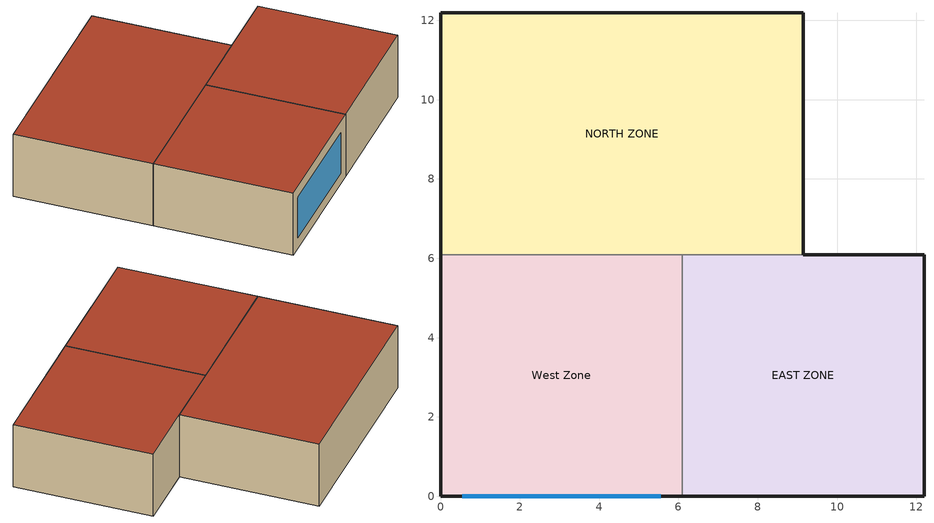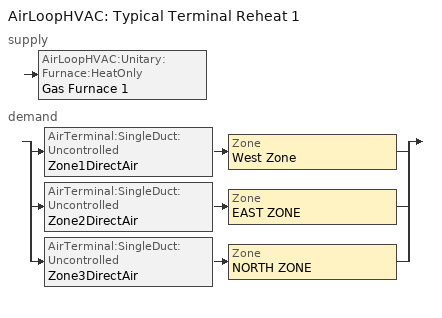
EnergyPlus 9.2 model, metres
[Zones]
West Zone
 floor adiabatic (FLOOR SLAB 8 IN): 0,0 0,6.1 6.1,6.1 6.1,0 z0
 wall outside (EXTWALL80): 0,6.1 0,0 6.1,0 z0:3.05
 wall to NORTH ZONE (PARTITION06): 6.1,6.1 0,6.1 z0:3.05
 wall to EAST ZONE (PARTITION06): 6.1,0 6.1,6.1 z0:3.05
 window (WIN-CON-LIGHT): 0.55,0 5.55,0 z0.5:2.5
 roof outside (ROOF34): 0,6.1 0,0 6.1,0 6.1,6.1 z3.05
EAST ZONE
 floor adiabatic (FLOOR SLAB 8 IN): 6.1,0 6.1,6.1 12.19,6.1 12.19,0 z0
 wall outside (EXTWALL80): 6.1,0 12.19,0 12.19,6.1 9.14,6.1 z0:3.05
 wall to NORTH ZONE (PARTITION06): 9.14,6.1 6.1,6.1 z0:3.05
 roof outside (ROOF34): 6.1,6.1 6.1,0 12.19,0 12.19,6.1 z3.05
NORTH ZONE
 floor adiabatic (FLOOR SLAB 8 IN): 0,6.1 0,12.19 9.14,12.19 9.14,6.1 z0
 wall outside (EXTWALL80): 9.14,6.1 9.14,12.19 0,12.19 0,6.1 z0:3.05
 roof outside (ROOF34): 0,12.19 0,6.1 9.14,6.1 9.14,12.19 z3.05
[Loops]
AirLoopHVAC 'Typical Terminal Reheat 1'
 supply: AirLoopHVAC:Unitary:Furnace:HeatOnly 'Gas Furnace 1'
 demand: split
  | AirTerminal:SingleDuct:Uncontrolled 'Zone1DirectAir' > Zone 'West Zone'
  | AirTerminal:SingleDuct:Uncontrolled 'Zone2DirectAir' > Zone 'EAST ZONE'
  | AirTerminal:SingleDuct:Uncontrolled 'Zone3DirectAir' > Zone 'NORTH ZONE'
[Building]
NONE: North Axis {deg}=0; Terrain=Suburbs; Loads Convergence Tolerance Value=0.04; Temperature Convergence Tolerance Value {deltaC}=0.4; Solar Distribution=FullInteriorAndExterior; Maximum Number of Warmup Days=25; Minimum Number of Warmup Days=6
[Site:Location]
CHICAGO_IL_USA TMY2-94846: Latitude {deg}=42; Longitude {deg}=-87.88; Time Zone {hr}=-6; Elevation {m}=190
[SizingPeriod:DesignDay] Month=1; Day of Month=21; Day Type=WinterDesignDay; Daily Dry-Bulb Temperature Range {deltaC}=0; Humidity Condition Type=Wetbulb; Barometric Pressure {Pa}=99063; Wind Direction {deg}=270; Rain Indicator=No; Snow Indicator=No; Daylight Saving Time Indicator=No; Solar Model Indicator=ASHRAEClearSky; Sky Clearness=0
Name | Maximum Dry-Bulb Temperature {C} | Wetbulb or DewPoint at Maximum Dry-Bulb {C} | Wind Speed {m/s}
CHICAGO_IL_USA Annual Heating 99% Design Conditions DB | -17.3 | -17.3 | 4.9
CHICAGO Ann Htg Wind 99% Condns WS=>MCDB | -4.1 | -4.1 | 11.8
[Site:GroundTemperature:BuildingSurface]
20.03, 20.03, 20.13, 20.3, 20.43, 20.52, 20.62, 20.77, 20.78, 20.55, 20.44, 20.2
[Material] Thermal Absorptance=0.9
Name | Roughness | Thickness {m} | Conductivity {W/m-K} | Density {kg/m3} | Specific Heat {J/kg-K} | Solar Absorptance | Visible Absorptance
A1 - 1 IN STUCCO | Smooth | 0.0253898 | 0.691831 | 1858.142 | 836.8 | 0.92 | 0.92
C4 - 4 IN COMMON BRICK | Rough | 0.101498 | 0.726422 | 1922.216 | 836.8 | 0.76 | 0.76
E1 - 3 / 4 IN PLASTER OR GYP BOARD | Smooth | 0.01905 | 0.726422 | 1601.846 | 836.8 | 0.92 | 0.92
C6 - 8 IN CLAY TILE | Smooth | 0.203302 | 0.570761 | 1121.292 | 836.8 | 0.82 | 0.82
C10 - 8 IN HW CONCRETE | MediumRough | 0.203302 | 1.729577 | 2242.585 | 836.8 | 0.65 | 0.65
E2 - 1 / 2 IN SLAG OR STONE | Rough | 0.0127102 | 1.435549 | 881.0155 | 1673.6 | 0.55 | 0.55
E3 - 3 / 8 IN FELT AND MEMBRANE | Rough | 0.00954024 | 0.190253 | 1121.292 | 1673.6 | 0.75 | 0.75
B5 - 1 IN DENSE INSULATION | VeryRough | 0.0253898 | 0.0432394 | 91.30524 | 836.8 | 0.5 | 0.5
C12 - 2 IN HW CONCRETE | MediumRough | 0.0509016 | 1.729577 | 2242.585 | 836.8 | 0.65 | 0.65
[WindowMaterial:Glazing]
WIN-LAY-GLASS-LIGHT: Optical Data Type=SpectralAverage; Thickness {m}=0.003; Solar Transmittance at Normal Incidence=0.9; Front Side Solar Reflectance at Normal Incidence=0.031; Back Side Solar Reflectance at Normal Incidence=0.031; Visible Transmittance at Normal Incidence=0.9; Front Side Visible Reflectance at Normal Incidence=0.05; Back Side Visible Reflectance at Normal Incidence=0.05; Infrared Transmittance at Normal Incidence=0; Front Side Infrared Hemispherical Emissivity=0.84; Back Side Infrared Hemispherical Emissivity=0.84; Conductivity {W/m-K}=0.9
[Construction]
EXTWALL80: A1 - 1 IN STUCCO, C4 - 4 IN COMMON BRICK, E1 - 3 / 4 IN PLASTER OR GYP BOARD
PARTITION06: E1 - 3 / 4 IN PLASTER OR GYP BOARD, C6 - 8 IN CLAY TILE, E1 - 3 / 4 IN PLASTER OR GYP BOARD
FLOOR SLAB 8 IN: C10 - 8 IN HW CONCRETE
ROOF34: E2 - 1 / 2 IN SLAG OR STONE, E3 - 3 / 8 IN FELT AND MEMBRANE, B5 - 1 IN DENSE INSULATION, C12 - 2 IN HW CONCRETE
WIN-CON-LIGHT: WIN-LAY-GLASS-LIGHT
[Zone] Type=1; Multiplier=1; Ceiling Height {m}=autocalculate; Volume {m3}=autocalculate
West Zone; EAST ZONE; NORTH ZONE
[People] Number of People Schedule=BLDG Sch   1; Number of People Calculation Method=people; Fraction Radiant=0.3; Activity Level Schedule=Activity Sch; Carbon Dioxide Generation Rate {m3/s-W}=3.82E-8; Mean Radiant Temperature Calculation Type=zoneaveraged; Work Efficiency Schedule=Work Eff Sch; Clothing Insulation Calculation Method=ClothingInsulationSchedule; Clothing Insulation Schedule=Clothing Sch; Air Velocity Schedule=Air Velo Sch; Thermal Comfort Model 1 Type=FANGER
Name | Zone or ZoneList | Number of People
West Zone | West Zone | 3
EAST ZONE | EAST ZONE | 3
NORTH ZONE | NORTH ZONE | 4
[Lights] Schedule=BLDG Sch   3; Design Level Calculation Method=LightingLevel; Return Air Fraction=0; Fraction Radiant=0.2; Fraction Visible=0.2; Fraction Replaceable=0
Name | Zone or ZoneList | Lighting Level {W}
EAST ZONE Lights 1 | EAST ZONE | 1464.375
NORTH ZONE Lights 1 | NORTH ZONE | 878.6252
[ElectricEquipment] Schedule=BLDG Sch   2; Design Level Calculation Method=EquipmentLevel; Fraction Latent=0; Fraction Radiant=0.3; Fraction Lost=0
Name | Zone or ZoneList | Design Level {W}
West Zone ElecEq 1 | West Zone | 2928.751
EAST ZONE ElecEq 1 | EAST ZONE | 1464.375
NORTH ZONE ElecEq 1 | NORTH ZONE | 2928.751
[AirLoopHVAC]
Typical Terminal Reheat 1: Design Supply Air Flow Rate {m3/s}=1.3
[AvailabilityManager:Scheduled]
Furnace 1 Avail: Schedule=FanAndCoilAvailSched
[Zone equipment]
West Zone: Zone1DirectAir
EAST ZONE: Zone2DirectAir
NORTH ZONE: Zone3DirectAir
[AirLoopHVAC:Unitary:Furnace:HeatOnly]
Gas Furnace 1: Availability Schedule=FanAndCoilAvailSched; Supply Air Fan Operating Mode Schedule=CyclingFanSchedule; Maximum Supply Air Temperature {C}=80; Heating Supply Air Flow Rate {m3/s}=1.3; Controlling Zone or Thermostat Location=East Zone; Supply Fan=Supply Fan 1; Fan Placement=BlowThrough; Heating Coil=Furnace Coil
[AirTerminal:SingleDuct:Uncontrolled] Availability Schedule=FanAndCoilAvailSched
Name | Maximum Air Flow Rate {m3/s}
Zone1DirectAir; Zone3DirectAir | 0.47
Zone2DirectAir | 0.36
[ZoneControl:Thermostat]
Zone 2 Thermostat: Zone or ZoneList=EAST ZONE; Control Type Schedule=Zone Control Type Sched; Control 1=Heating Setpoint with SB; Control 2=Cooling Setpoint with SB
[ThermostatSetpoint:SingleHeating]
Heating Setpoint with SB: Setpoint Temperature Schedule=Heating Setpoints
[ThermostatSetpoint:SingleCooling]
Cooling Setpoint with SB: Setpoint Temperature Schedule=Cooling Setpoints
[Coil:Heating:Fuel]
Furnace Coil: Availability Schedule=FanAndCoilAvailSched; Fuel Type=NaturalGas; Burner Efficiency=0.8; Nominal Capacity {W}=20000
[Fan:OnOff]
Supply Fan 1: Availability Schedule=FanAndCoilAvailSched; Fan Total Efficiency=0.7; Pressure Rise {Pa}=600; Maximum Flow Rate {m3/s}=1.3; Motor Efficiency=0.9; Motor In Airstream Fraction=1
[Schedule:Compact]
ACTIVITY SCH: Through: 12/31, For: AllDays, Until: 24:00, 131.8
WORK EFF SCH; CYCLINGFANSCHEDULE: Through: 12/31, For: AllDays, Until: 24:00, 0
CLOTHING SCH: Through: 12/31, For: AllDays, Until: 24:00, 1
AIR VELO SCH: Through: 12/31, For: AllDays, Until: 24:00, 0.14
BLDG SCH   1: Through: 12/31, For: Weekdays, Until: 6:00, 0, Until: 7:00, 0.1, Until: 8:00, 0.5, Until: 12:00, 1, Until: 13:00, 0.5, Until: 16:00, 1, Until: 17:00, 0.5, Until: 18:00, 0.1, Until: 24:00, 0, For: Weekends Holiday, Until: 24:00, 0, For: SummerDesignDay, Until: 6:00, 0, Until: 7:00, 0.1, Until: 8:00, 0.5, Until: 12:00, 1, Until: 13:00, 0.5, Until: 16:00, 1, Until: 17:00, 0.5, Until: 18:00, 0.1, Until: 24:00, 0, For: WinterDesignDay CustomDay1 CustomDay2, Until: 24:00, 0
BLDG SCH   2: Through: 12/31, For: Weekdays, Until: 8:00, 0, Until: 18:00, 1, Until: 24:00, 0, For: Weekends Holiday, Until: 24:00, 0, For: SummerDesignDay, Until: 8:00, 0, Until: 18:00, 1, Until: 24:00, 0, For: WinterDesignDay CustomDay1 CustomDay2, Until: 24:00, 0
BLDG SCH   3: Through: 12/31, For: Weekdays, Until: 6:00, 0.05, Until: 7:00, 0.2, Until: 17:00, 1, Until: 18:00, 0.5, Until: 24:00, 0.05, For: Weekends Holiday, Until: 24:00, 0.05, For: SummerDesignDay, Until: 6:00, 0.05, Until: 7:00, 0.2, Until: 17:00, 1, Until: 18:00, 0.5, Until: 24:00, 0.05, For: WinterDesignDay CustomDay1 CustomDay2, Until: 24:00, 0.05
FANANDCOILAVAILSCHED: Through: 3/31, For: AllDays, Until: 24:00, 1, Through: 9/30, For: Weekdays, Until: 7:00, 0, Until: 17:00, 1, Until: 24:00, 0, For: Weekends Holiday, Until: 24:00, 0, For: SummerDesignDay WinterDesignDay, Until: 7:00, 0, Until: 17:00, 1, Until: 24:00, 0, For: CustomDay1 CustomDay2, Until: 24:00, 0, Through: 12/31, For: AllDays, Until: 24:00, 1
HEATING SETPOINTS: Through: 12/31, For: AllDays, Until: 7:00, 15, Until: 17:00, 20, Until: 24:00, 15
COOLING SETPOINTS: Through: 12/31, For: AllDays, Until: 7:00, 30, Until: 17:00, 24, Until: 24:00, 30
ZONE CONTROL TYPE SCHED: Through: 3/31, For: AllDays, Until: 24:00, 1, Through: 9/30, For: AllDays, Until: 24:00, 2, Through: 12/31, For: AllDays, Until: 24:00, 1
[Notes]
Furnace.idf
Basic file description:  1 story building divided into 3 interior conditioned zones. Roof with no plenum.
No ground contact with floor.
Highlights:              Example of Constant Volume blowthru furnace, heat only, gas heater.
Simulation Location/Run: CHICAGO_IL_USA TMY2-94846, 2 design days, 2 run periods,
Run Control executes the design days only.
Location:                Chicago, IL
Design Days:             CHICAGO_IL_USA Annual Heating 99% Design Conditions DB, MaxDB= -17.3°C
CHICAGO_IL_USA Annual Heating Wind 99% Design Conditions WS=>MCDB, WS=11.8m/s
Run Period (Weather File): Winter 1/14, Summer 7/7, CHICAGO_IL_USA TMY2-94846
Run Control:             No Zone or System sizing required (design days only, see RUN CONTROL object)
Building: Single floor rectangular L-shaped building 40 ft south wall, 40 ft west wall, zone height 10 feet.
There is a single window in the West Zone south wall. The walls are 1 in stucco over 4 in common brick
and gypboard. The roof is a built up roof with 1/2 in stone over 3/8 in felt over 1 in dense insulation
supported by 2 in heavy weight concrete. The window is single pane 3mm clear.
The window to wall ratio is approximately 0.07.
The building is oriented due north.
Floor Area:        130.1 m2 (1403 ft2)
Number of Stories: 1
Zone Description Details:
|       West         |         East           |    window = *
Internal gains description:     ZONE West      - lighting is 0 watts, equip is 2928.751 watts, 3 occupants
Internal gains description:     ZONE North     - lighting is 878.6252 watts, equip is 2928.751 watts, 4 occupants
Internal gains description:     ZONE East      - lighting is 1464.375 watts, equip is 1464.375 watts, 3 occupants
Interzone Surfaces:             3 interzone surfaces (see diagram)
Internal Mass:                  None
Windows:                        1 - single pane clear 3mm glass
Detached Shading:               None
Daylight:                       None
Natural Ventilation:            None
Compact Schedules:              Yes
Solair Distribution:            FullInteriorAndExterior
HVAC:                           Example of Constant Volume blowthru furnace, heat only, gas heater.
Central gas heating coil.  Thermostat setting at 20 C in winter with 15 C set back temperature.
Zonal Equipment:                AirTerminal:SingleDuct:Uncontrolled
Central Air Handling Equipment: Yes
System Equipment Autosize:      No
Purchased Cooling:              No
Purchased Heating:              No
Purchased Chilled Water:        No
Purchased Hot Water:            No
HVAC System:                    AirLoopHVAC:Unitary:Furnace:HeatOnly
Coils:                          Coil:Heating:Fuel
Pumps:                          None
Boilers:                        None
Chillers:                       None
Towers:                         None
Standard Reports:               None
Timestep or Hourly Variables:   Timestep
Time bins Report:               None
HTML Report:                    None
Environmental Emissions:        None
Utility Tariffs:                None
